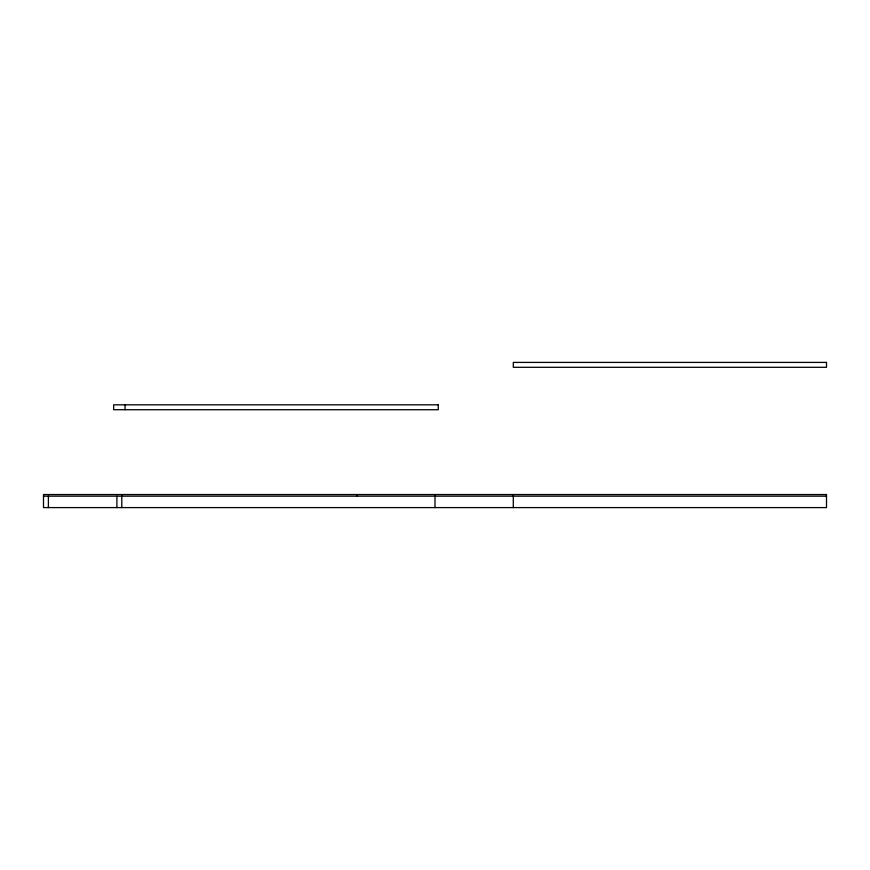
<?xml version="1.0" encoding="UTF-8"?>
<svg xmlns="http://www.w3.org/2000/svg" width="870" height="870" viewBox="0 0 870 870"><rect width="100%" height="100%" fill="white"/><g stroke="black" fill="none" stroke-linecap="round" stroke-linejoin="round"><path stroke-width="1.3" d="M435 496.172L435 494.541L435 507.591M43.5 496.172L826.5 496.172M513.3 494.541L513.3 507.591M356.7 494.541L356.7 496.172M125.062 404.822L125.062 409.716M121.8 494.541L121.8 507.591M116.906 496.172L116.906 507.591M48.394 496.172L48.394 507.591M826.5 362.409L513.3 362.409L513.3 367.303L826.5 367.303L826.5 362.409M438.262 404.822L113.644 404.822L113.644 409.716L438.262 409.716L438.262 404.822M826.5 494.541L43.5 494.541L43.5 507.591L826.5 507.591L826.5 494.541"/></g></svg>
